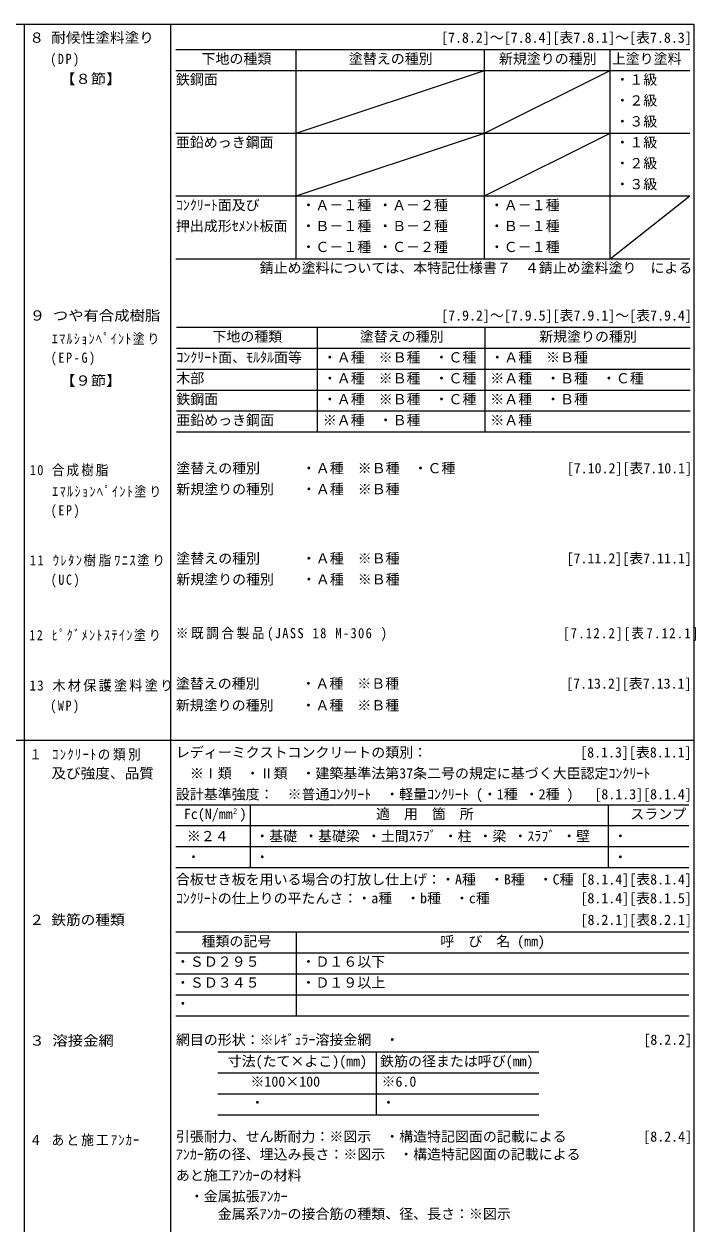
# Model space of a CAD drawing. Units: millimetres on the paper. Extents: x -398 to 394, y -285 to 285.
# Drawn here: x 201.5 to 394.2, y -59 to 285 of the extents above; entities that cross this region are included whole.
import ezdxf
from ezdxf.enums import TextEntityAlignment as Align

# ---------------------------------------------------------------- set-up
doc = ezdxf.new("R2010")
doc.units = ezdxf.units.MM
for name, color, linetype, lineweight in [('0-0', 4, 'Continuous', 9), ('0-1_文字', 7, 'Continuous', 9), ('E-0', 5, 'Continuous', 9)]:
    doc.layers.add(name, color=color, linetype=linetype, lineweight=lineweight)
doc.styles.add('ＭＳ ゴシック', font='')
doc.styles.add('ＭＳ Ｐ明朝', font='')
doc.styles.get('ＭＳ ゴシック').set_extended_font_data('MS Gothic')
doc.styles.get('ＭＳ Ｐ明朝').set_extended_font_data('MS PMincho')

msp = doc.modelspace()

# ---------------------------------------------------------------- linework, layer by layer
at = {"layer": '0-0'}
for p, q in [((201.56, 285.028), (201.56, -262.589)), ((243.56, 285.028), (243.56, -262.589)), ((245.06, 277.728), (392.387, 277.728)), ((279.56, 217.728), (279.56, 277.728)), ((333.56, 217.728), (333.56, 277.728)), ((369.56, 217.728), (369.56, 277.728)), ((245.06, 271.728), (392.387, 271.728)), ((279.56, 253.728), (333.56, 271.728)), ((333.56, 253.728), (369.56, 271.728)), ((245.06, 253.728), (392.387, 253.728)), ((279.56, 235.728), (333.56, 253.728)), ((333.56, 235.728), (369.56, 253.728)), ((245.06, 235.728), (392.387, 235.728)), ((369.56, 217.728), (392.387, 235.728)), ((245.06, 217.728), (392.387, 217.728)), ((245.186, 198.074), (392.512, 198.074)), ((285.686, 168.074), (285.686, 198.074)), ((333.686, 168.074), (333.686, 198.074)), ((245.186, 192.074), (392.512, 192.074)), ((245.186, 186.074), (392.512, 186.074)), ((245.186, 180.074), (392.512, 180.074)), ((245.186, 174.074), (392.512, 174.074)), ((245.186, 168.074), (392.512, 168.074)), ((195.56, 79.673), (393.56, 79.673)), ((245.06, 61.194), (392.101, 61.194)), ((266.311, 61.194), (266.311, 43.194)), ((368.971, 61.194), (368.971, 43.194)), ((245.06, 55.194), (392.101, 55.194)), ((245.06, 49.194), (392.101, 49.194)), ((245.06, 43.194), (392.101, 43.194)), ((245.06, 24.694), (392.101, 24.694)), ((279.56, 24.694), (279.56, 0.694)), ((245.06, 18.694), (392.101, 18.694)), ((245.06, 12.694), (392.101, 12.694)), ((245.06, 6.694), (392.101, 6.694)), ((245.06, 0.694), (392.101, 0.694)), ((257.068, -9.689), (349.097, -9.689)), ((302.502, -9.689), (302.502, -27.689)), ((257.068, -15.689), (349.097, -15.689)), ((257.068, -21.689), (349.097, -21.689)), ((257.068, -27.689), (349.097, -27.689))]:
    msp.add_line(p, q, dxfattribs=at)
at = {"layer": 'E-0', "color": 7}
for p, q in [((-398.439, 285.028), (393.56, 285.028)), ((393.56, 285.028), (393.56, -284.888))]:
    msp.add_line(p, q, dxfattribs=at)

# ---------------------------------------------------------------- texts
at = {"layer": '0-1_文字'}
for s, height, style, width, p in [('８ 耐候性塗料塗り', 2.933, 'ＭＳ ゴシック', 1.05, (203.06, 278.769)), ('\u3000\u3000【８節】', 2.933, 'ＭＳ ゴシック', 1.1, (203.06, 266.949)), ('９ つや有合成樹脂', 2.933, 'ＭＳ ゴシック', 1.1, (203.186, 199.114)), ('\u3000\u3000【９節】', 2.933, 'ＭＳ ゴシック', 1.1, (203.06, 180.46)), ('\u3000 及び強度、品質', 2.933, 'ＭＳ ゴシック', 1.05, (203.06, 67.851)), ('2', 1.466, 'ＭＳ Ｐ明朝', 0.9, (261.459, 58.21)), ('・', 2.933, 'ＭＳ ゴシック', 0.95, (248.202, 43.851)), ('２ 鉄筋の種類', 2.933, 'ＭＳ ゴシック', 1.05, (203.06, 25.851)), ('３ 溶接金網', 2.933, 'ＭＳ ゴシック', 1.1, (203.06, -8.78))]:
    msp.add_text(s, height=height, dxfattribs=dict(at, style=style, width=width)).set_placement(p, align=Align.BOTTOM_LEFT)
at = {"layer": '0-1_文字', "style": 'ＭＳ ゴシック'}
for s, p in [('\u3000\u3000\u3000\u3000\u3000\u3000\u3000\u3000\u3000\u3000\u3000\u3000\u3000\u3000\u3000\u3000\u3000\u3000\u3000[7.8.2]～[7.8.4][表7.8.1]～[表7.8.3]', (245.06, 278.769)), ('下地の種類', (252.41, 272.728)), ('塗替えの種別', (294.66, 272.728)), ('新規塗りの種別', (337.66, 272.728)), ('上塗り塗料 ', (370.024, 272.728)), ('鉄鋼面', (245.06, 266.769)), ('・１級', (371.06, 266.769)), ('・２級', (371.06, 260.769)), ('・３級', (371.06, 254.769)), ('亜鉛めっき鋼面', (245.06, 248.769)), ('・１級', (371.06, 248.769)), ('・２級', (371.06, 242.769)), ('・３級', (371.06, 236.769)), ('ｺﾝｸﾘｰﾄ面及び', (245.06, 230.769)), ('・Ａ－１種 ・Ａ－２種', (281.06, 230.769)), ('・Ａ－１種', (335.06, 230.769)), ('押出成形ｾﾒﾝﾄ板面', (245.06, 224.769)), ('・Ｂ－１種 ・Ｂ－２種', (281.06, 224.769)), ('・Ｂ－１種', (335.06, 224.769)), ('・Ｃ－１種 ・Ｃ－２種', (281.06, 218.769)), ('・Ｃ－１種', (335.06, 218.769)), ('錆止め塗料については、本特記仕様書７\u3000４錆止め塗料塗り\u3000による ', (269.078, 212.769)), ('\u3000\u3000\u3000\u3000\u3000\u3000\u3000\u3000\u3000\u3000\u3000                [7.9.2]～[7.9.5][表7.9.1]～[表7.9.4]', (245.186, 199.114)), ('下地の種類', (255.536, 193.074)), ('塗替えの種別', (297.786, 193.074)), ('新規塗りの種別', (349.199, 193.074)), ('ｺﾝｸﾘｰﾄ面、ﾓﾙﾀﾙ面等', (245.186, 187.114)), ('・Ａ種\u3000※Ｂ種\u3000・Ｃ種', (287.186, 187.114)), ('・Ａ種\u3000※Ｂ種', (335.186, 187.114)), ('木部', (245.186, 181.114)), ('・Ａ種\u3000※Ｂ種\u3000・Ｃ種', (287.186, 181.114)), ('※Ａ種\u3000・Ｂ種\u3000・Ｃ種', (335.186, 181.114)), ('鉄鋼面', (245.186, 175.114)), ('・Ａ種\u3000※Ｂ種\u3000・Ｃ種', (287.186, 175.114)), ('※Ａ種\u3000・Ｂ種', (335.186, 175.114)), ('亜鉛めっき鋼面', (245.186, 169.114)), ('※Ａ種\u3000・Ｂ種', (287.186, 169.114)), ('※Ａ種', (335.186, 169.114)), ('塗替えの種別\u3000    ・Ａ種\u3000※Ｂ種\u3000・Ｃ種\u3000              [7.10.2][表7.10.1]', (245.186, 155.333)), ('新規塗りの種別\u3000\u3000・Ａ種\u3000※Ｂ種', (245.186, 149.333)), ('塗替えの種別\u3000    ・Ａ種\u3000※Ｂ種                        [7.11.2][表7.11.1]', (245.186, 129.467)), ('新規塗りの種別\u3000\u3000・Ａ種\u3000※Ｂ種', (245.186, 123.467)), ('塗替えの種別\u3000    ・Ａ種\u3000※Ｂ種                        [7.13.2][表7.13.1]', (245.06, 93.592)), ('新規塗りの種別\u3000\u3000・Ａ種\u3000※Ｂ種', (245.06, 87.347)), ('レディーミクストコンクリートの類別：                      [8.1.3][表8.1.1]', (245.06, 73.851)), ('\u3000※Ⅰ類\u3000・Ⅱ類\u3000・建築基準法第37条二号の規定に基づく大臣認定ｺﾝｸﾘｰﾄ', (245.06, 67.851)), ('設計基準強度：\u3000※普通ｺﾝｸﾘｰﾄ\u3000・軽量ｺﾝｸﾘｰﾄ (・1種 ・2種 )   [8.1.3][8.1.4]', (245.06, 61.851)), ('Fc(N/㎜ )', (247.36, 56.194)), ('適\u3000用\u3000箇\u3000所', (302.44, 56.194)), ('スランプ', (375.342, 56.194)), ('※２４', (248.202, 49.851)), ('・基礎 ・基礎梁 ・土間ｽﾗﾌﾞ ・柱 ・梁 ・ｽﾗﾌﾞ ・壁', (267.811, 49.851)), ('・ ', (370.471, 49.851)), ('・ ', (267.811, 43.851)), ('・ ', (370.471, 43.851)), ('合板せき板を用いる場合の打放し仕上げ：・A種\u3000・B種\u3000・C種 [8.1.4][表8.1.4]', (245.06, 37.435)), ('ｺﾝｸﾘｰﾄの仕上りの平たんさ：・a種\u3000・b種\u3000・c種\u3000\u3000\u3000       [8.1.4][表8.1.5]', (245.06, 32.032)), ('\u3000\u3000\u3000\u3000\u3000\u3000\u3000\u3000\u3000\u3000\u3000\u3000\u3000\u3000\u3000\u3000\u3000\u3000\u3000\u3000\u3000\u3000\u3000\u3000\u3000\u3000\u3000\u3000\u3000[8.2.1][表8.2.1]', (245.06, 25.851)), ('種類の記号', (252.41, 19.694)), ('呼\u3000び\u3000名 (㎜)', (320.881, 19.694)), ('・ＳＤ２９５', (245.06, 13.851)), ('・Ｄ１６以下', (281.06, 13.851)), ('・ＳＤ３４５', (245.06, 7.851)), ('・Ｄ１９以上', (281.06, 7.851)), ('・\u3000', (245.06, 1.851)), ('網目の形状：※ﾚｷﾞｭﾗｰ溶接金網\u3000・\u3000\u3000\u3000\u3000\u3000\u3000\u3000\u3000\u3000\u3000\u3000\u3000\u3000\u3000\u3000\u3000 \u3000[8.2.2]', (245.06, -8.532)), ('寸法(たて×よこ)(mm)', (259.896, -14.689)), ('鉄筋の径または呼び(mm)', (303.601, -14.689)), ('※100×100', (266.434, -20.532)), ('※6.0', (304.002, -20.532)), ('・\u3000', (266.434, -26.532)), ('・\u3000', (304.002, -26.532)), ('引張耐力、せん断耐力：※図示\u3000・構造特記図面の記載による  \u3000\u3000\u3000   [8.2.4]', (245.06, -36.283)), ('ｱﾝｶｰ筋の径、埋込み長さ：※図示\u3000・構造特記図面の記載による ', (245.06, -41.386)), ('あと施工ｱﾝｶｰの材料                ', (245.06, -47.412)), ('\u3000・金属拡張ｱﾝｶｰ', (245.06, -53.412)), ('\u3000\u3000\u3000金属系ｱﾝｶｰの接合筋の種類、径、長さ：※図示', (245.06, -58.458))]:
    msp.add_text(s, height=2.933, dxfattribs=at).set_placement(p, align=Align.BOTTOM_LEFT)
at = {"layer": '0-1_文字', "char_height": 2.933, "attachment_point": 7, "style": 'ＭＳ ゴシック'}
for s, insert in [('\\T1.29;\\W0.85;(DP)', (209.06, 272.769)), ('\\T1.24;\\W0.85;\u3000\\~ｴﾏﾙｼｮﾝﾍﾟｲﾝﾄ塗り', (203.186, 193.114)), ('\\T1.3;\\W0.85;(EP-G)', (209.186, 187.114)), ('\\T1.17;\\W0.9;10\\~合成樹脂', (203.186, 155.333)), ('\\T1.26;\\W0.85;\\~\\~\\~ｴﾏﾙｼｮﾝﾍﾟｲﾝﾄ塗り', (203.186, 149.333)), ('\\T1.29;\\W0.85;(EP)', (209.186, 143.333)), ('\\T1.22;\\W0.9;11\\~ｳﾚﾀﾝ樹脂ﾜﾆｽ塗り', (203.186, 129.467)), ('\\T1.29;\\W0.85;(UC)', (209.186, 123.467)), ('\\T1.26;\\W0.85;12\\~ﾋﾟｸﾞﾒﾝﾄｽﾃｲﾝ塗り', (203.06, 108.138)), ('\\T1.21;\\W0.9;※既調合製品(JASS\\~18\\~M-306\\~)\\~\u3000\u3000\u3000\u3000\u3000\u3000\u3000\u3000\u3000\u3000\u3000[7.12.2][表7.12.1]', (245.06, 108.138)), ('\\T1.16;\\W0.95;13\\~木材保護塗料塗り', (203.06, 93.592)), ('\\T1.29;\\W0.85;(WP)', (209.06, 87.347)), ('\\T1.21;\\W0.9;１\\~ｺﾝｸﾘｰﾄの類別', (203.06, 73.832)), ('\\T1.18;\\W0.9;４\\~あと施工ｱﾝｶｰ', (203.06, -36.73))]:
    msp.add_mtext(s, dxfattribs=dict(at, insert=insert))

doc.saveas('drawing.dxf')
